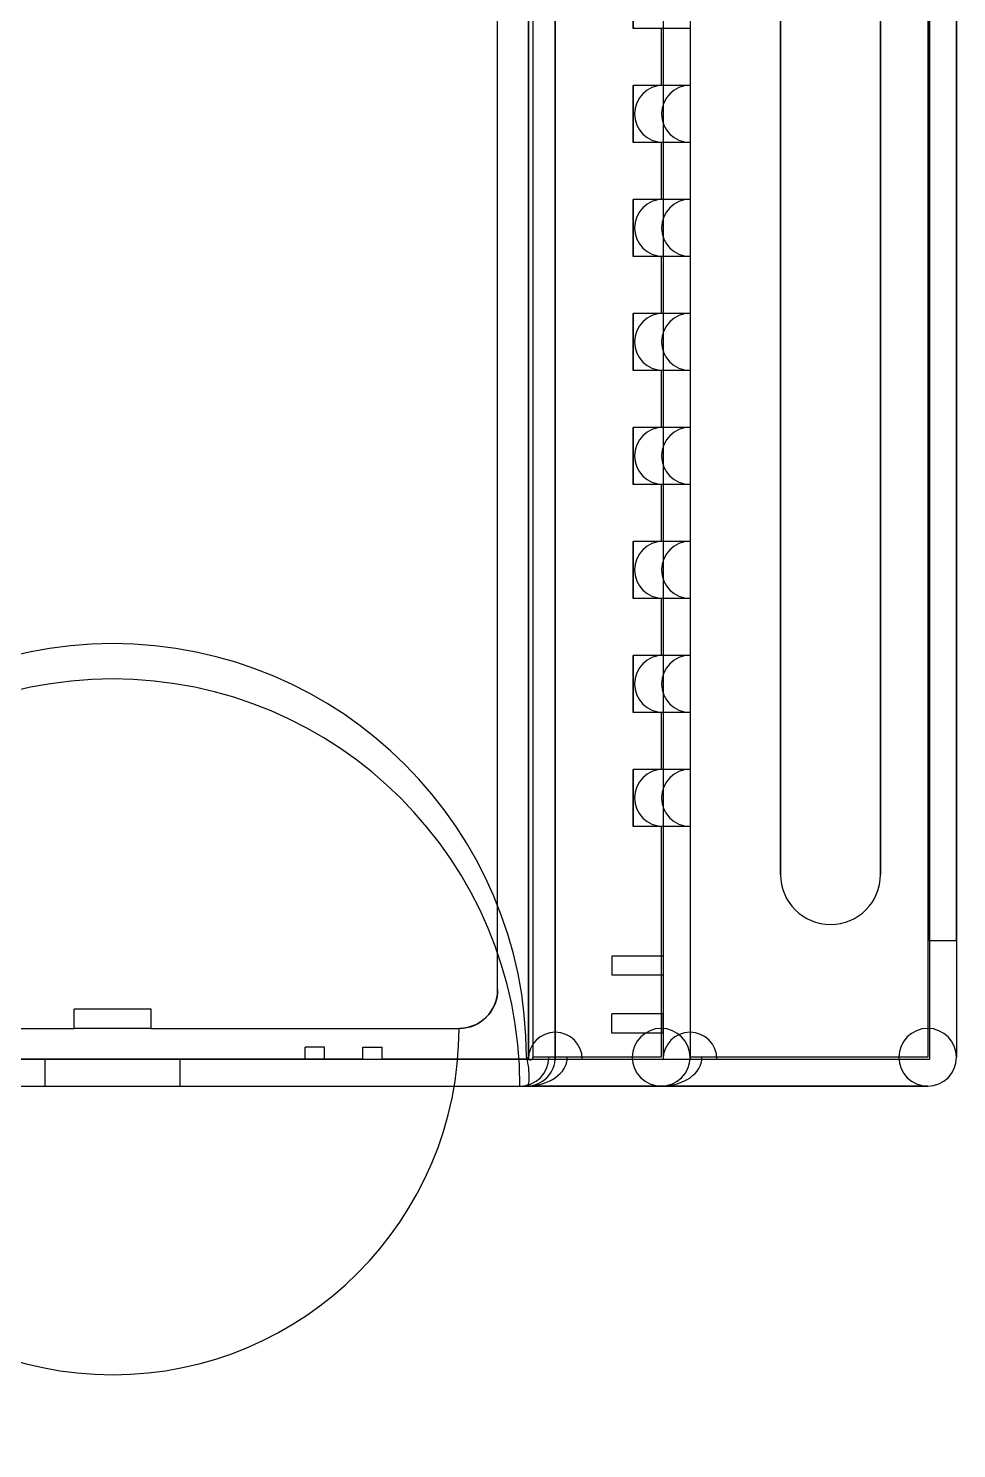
# Model space of a CAD drawing. Header units: millimetres. Extents: x -44 to 44, y -126 to 21.
# Drawn here: x -4.4 to 43.9, y -125.8 to -52 of the extents above; entities that cross this region are included whole.
import ezdxf

# ---------------------------------------------------------------- set-up
doc = ezdxf.new("R2010")
doc.units = ezdxf.units.MM
doc.layers.add('Fillet003', color=7, linetype='CONTINUOUS')

msp = doc.modelspace()

# ---------------------------------------------------------------- linework, layer by layer
at = {"layer": 'Fillet003'}
for p, q in [((21.6, -105.6, 43.14), (21.6, -1.4, 43.14)), ((21.6, -1.4, 35.54), (21.6, -105.6, 35.54)), ((21.6, -105.6, 43.14), (21.6, -1.4, 43.14)), ((21.6, -1.4, 35.54), (21.6, -105.6, 35.54)), ((23, -1.4, 34.14), (23, -105.6, 34.14)), ((23, -1.4, 34.14), (23, -105.6, 34.14)), ((28.6, -1.4, 16.54), (28.6, -105.6, 16.54)), ((28.6, -1.4, 16.54), (28.6, -105.6, 16.54)), ((30, -1.4, 15.14), (30, -105.6, 15.14)), ((30, -1.4, 15.14), (30, -105.6, 15.14)), ((42.45, -1.4, 15.14), (42.45, -105.6, 15.14)), ((42.45, -1.4, 15.14), (42.45, -105.6, 15.14)), ((23, -105.5, 45.858), (23, -1.5, 45.858)), ((23, -105.5, 45.858), (23, -1.5, 45.858)), ((23, -1.5, 35.54), (23, -105.5, 35.54)), ((23, -1.5, 35.54), (23, -105.5, 35.54)), ((30, -1.5, 16.54), (30, -105.5, 16.54)), ((30, -1.5, 16.54), (30, -105.5, 16.54)), ((42.35, -1.5, 16.54), (42.35, -105.5, 16.54)), ((42.35, -1.5, 16.54), (42.35, -105.5, 16.54)), ((43.85, -1.5, 15.04), (43.85, -105.5, 15.04)), ((43.85, -1.5, 15.04), (43.85, -105.5, 15.04)), ((21.842, -104, 47.319), (21.842, -3, 47.319)), ((21.842, -104, 47.319), (21.842, -3, 47.319)), ((20, -102, 47.731), (20, -5, 47.731)), ((20, -102, 47.731), (20, -5, 47.731)), ((20, -102, 44.54), (20, -5, 44.54)), ((20, -102, 44.54), (20, -5, 44.54)), ((42.45, -99.425, 11.6), (42.45, -7.575, 11.6)), ((42.45, -99.425, 11.6), (42.45, -7.575, 11.6)), ((43.85, -99.425, 11.6), (43.85, -7.575, 11.6)), ((43.85, -99.425, 11.6), (43.85, -7.575, 11.6)), ((34.7, -96, 15.14), (34.7, -11, 15.14)), ((34.7, -11, 16.54), (34.7, -96, 16.54)), ((34.7, -11, 16.54), (34.7, -96, 16.54)), ((34.7, -96, 15.14), (34.7, -11, 15.14)), ((39.9, -96, 15.14), (39.9, -11, 15.14)), ((39.9, -11, 16.54), (39.9, -96, 16.54)), ((39.9, -11, 16.54), (39.9, -96, 16.54)), ((39.9, -96, 15.14), (39.9, -11, 15.14)), ((27.037, -52.019, 35.54), (27.037, -49.056, 35.54)), ((27.037, -52.019, 35.54), (27.037, -49.056, 35.54)), ((27.037, -49.056, 34.14), (27.037, -52.019, 34.14)), ((27.037, -49.056, 34.14), (27.037, -52.019, 34.14)), ((28.5, -52.019, 35.54), (27.037, -52.019, 35.54)), ((27.037, -52.019, 35.54), (27.037, -52.019, 34.14)), ((28.5, -52.019, 35.54), (27.037, -52.019, 35.54)), ((27.037, -52.019, 35.54), (27.037, -52.019, 34.14)), ((28.6, -52.019, 34.14), (27.037, -52.019, 34.14)), ((28.6, -52.019, 34.14), (27.037, -52.019, 34.14)), ((28.5, -52.019, 35.54), (28.5, -54.981, 35.54)), ((28.5, -52.019, 35.54), (28.5, -54.981, 35.54)), ((30, -52.019, 21.04), (28.6, -52.019, 21.04)), ((28.6, -52.019, 21.04), (28.6, -52.019, 34.14)), ((28.6, -52.019, 21.04), (28.6, -52.019, 34.14)), ((28.6, -52.019, 34.14), (28.6, -54.981, 34.14)), ((28.6, -52.019, 34.14), (28.6, -54.981, 34.14)), ((30, -52.019, 21.04), (28.6, -52.019, 21.04)), ((30, -52.019, 34.04), (30, -52.019, 21.04)), ((30, -52.019, 34.04), (30, -54.981, 34.04)), ((30, -52.019, 34.04), (30, -52.019, 21.04)), ((30, -52.019, 34.04), (30, -54.981, 34.04)), ((28.5, -54.981, 35.54), (27.037, -54.981, 35.54)), ((27.037, -57.944, 35.54), (27.037, -54.981, 35.54)), ((28.5, -54.981, 35.54), (27.037, -54.981, 35.54)), ((27.037, -54.981, 35.54), (27.037, -54.981, 34.14)), ((28.6, -54.981, 34.14), (27.037, -54.981, 34.14)), ((27.037, -57.944, 35.54), (27.037, -54.981, 35.54)), ((27.037, -54.981, 35.54), (27.037, -54.981, 34.14)), ((27.037, -54.981, 34.14), (27.037, -57.944, 34.14)), ((27.037, -54.981, 34.14), (27.037, -57.944, 34.14)), ((28.6, -54.981, 34.14), (27.037, -54.981, 34.14)), ((30, -54.981, 21.04), (28.6, -54.981, 21.04)), ((28.6, -54.981, 21.04), (28.6, -54.981, 34.14)), ((28.6, -54.981, 21.04), (28.6, -54.981, 34.14)), ((30, -54.981, 21.04), (28.6, -54.981, 21.04)), ((30, -54.981, 34.04), (30, -54.981, 21.04)), ((30, -54.981, 34.04), (30, -54.981, 21.04)), ((28.5, -57.944, 35.54), (27.037, -57.944, 35.54)), ((28.5, -57.944, 35.54), (27.037, -57.944, 35.54)), ((27.037, -57.944, 35.54), (27.037, -57.944, 34.14)), ((28.6, -57.944, 34.14), (27.037, -57.944, 34.14)), ((27.037, -57.944, 35.54), (27.037, -57.944, 34.14)), ((28.6, -57.944, 34.14), (27.037, -57.944, 34.14)), ((28.5, -57.944, 35.54), (28.5, -60.907, 35.54)), ((28.5, -57.944, 35.54), (28.5, -60.907, 35.54)), ((30, -57.944, 21.04), (28.6, -57.944, 21.04)), ((28.6, -57.944, 21.04), (28.6, -57.944, 34.14)), ((28.6, -57.944, 21.04), (28.6, -57.944, 34.14)), ((28.6, -57.944, 34.14), (28.6, -60.907, 34.14)), ((28.6, -57.944, 34.14), (28.6, -60.907, 34.14)), ((30, -57.944, 21.04), (28.6, -57.944, 21.04)), ((30, -57.944, 34.04), (30, -60.907, 34.04)), ((30, -57.944, 34.04), (30, -57.944, 21.04)), ((30, -57.944, 34.04), (30, -60.907, 34.04)), ((30, -57.944, 34.04), (30, -57.944, 21.04)), ((27.037, -63.87, 35.54), (27.037, -60.907, 35.54)), ((28.5, -60.907, 35.54), (27.037, -60.907, 35.54)), ((27.037, -63.87, 35.54), (27.037, -60.907, 35.54)), ((27.037, -60.907, 35.54), (27.037, -60.907, 34.14)), ((27.037, -60.907, 34.14), (27.037, -63.87, 34.14)), ((28.5, -60.907, 35.54), (27.037, -60.907, 35.54)), ((27.037, -60.907, 35.54), (27.037, -60.907, 34.14)), ((28.6, -60.907, 34.14), (27.037, -60.907, 34.14)), ((27.037, -60.907, 34.14), (27.037, -63.87, 34.14)), ((28.6, -60.907, 34.14), (27.037, -60.907, 34.14)), ((30, -60.907, 21.04), (28.6, -60.907, 21.04)), ((28.6, -60.907, 21.04), (28.6, -60.907, 34.14)), ((28.6, -60.907, 21.04), (28.6, -60.907, 34.14)), ((30, -60.907, 21.04), (28.6, -60.907, 21.04)), ((30, -60.907, 34.04), (30, -60.907, 21.04)), ((30, -60.907, 34.04), (30, -60.907, 21.04)), ((28.5, -63.87, 35.54), (27.037, -63.87, 35.54)), ((28.5, -63.87, 35.54), (27.037, -63.87, 35.54)), ((27.037, -63.87, 35.54), (27.037, -63.87, 34.14)), ((28.6, -63.87, 34.14), (27.037, -63.87, 34.14)), ((27.037, -63.87, 35.54), (27.037, -63.87, 34.14)), ((28.6, -63.87, 34.14), (27.037, -63.87, 34.14)), ((28.5, -63.87, 35.54), (28.5, -66.834, 35.54)), ((28.5, -63.87, 35.54), (28.5, -66.834, 35.54)), ((30, -63.87, 21.04), (28.6, -63.87, 21.04)), ((28.6, -63.87, 21.04), (28.6, -63.87, 34.14)), ((28.6, -63.87, 21.04), (28.6, -63.87, 34.14)), ((28.6, -63.87, 34.14), (28.6, -66.834, 34.14)), ((28.6, -63.87, 34.14), (28.6, -66.834, 34.14)), ((30, -63.87, 21.04), (28.6, -63.87, 21.04)), ((30, -63.87, 34.04), (30, -66.834, 34.04)), ((30, -63.87, 34.04), (30, -63.87, 21.04)), ((30, -63.87, 34.04), (30, -66.834, 34.04)), ((30, -63.87, 34.04), (30, -63.87, 21.04)), ((27.037, -69.796, 35.54), (27.037, -66.834, 35.54)), ((28.5, -66.834, 35.54), (27.037, -66.834, 35.54)), ((27.037, -69.796, 35.54), (27.037, -66.834, 35.54)), ((27.037, -66.834, 35.54), (27.037, -66.834, 34.14)), ((27.037, -66.834, 34.14), (27.037, -69.796, 34.14)), ((28.5, -66.834, 35.54), (27.037, -66.834, 35.54)), ((27.037, -66.834, 35.54), (27.037, -66.834, 34.14)), ((28.6, -66.834, 34.14), (27.037, -66.834, 34.14)), ((27.037, -66.834, 34.14), (27.037, -69.796, 34.14)), ((28.6, -66.834, 34.14), (27.037, -66.834, 34.14)), ((30, -66.834, 21.04), (28.6, -66.834, 21.04)), ((28.6, -66.834, 21.04), (28.6, -66.834, 34.14)), ((28.6, -66.834, 21.04), (28.6, -66.834, 34.14)), ((30, -66.834, 21.04), (28.6, -66.834, 21.04)), ((30, -66.834, 34.04), (30, -66.834, 21.04)), ((30, -66.834, 34.04), (30, -66.834, 21.04)), ((28.5, -69.796, 35.54), (27.037, -69.796, 35.54)), ((28.5, -69.796, 35.54), (27.037, -69.796, 35.54)), ((27.037, -69.796, 35.54), (27.037, -69.796, 34.14)), ((28.6, -69.796, 34.14), (27.037, -69.796, 34.14)), ((27.037, -69.796, 35.54), (27.037, -69.796, 34.14)), ((28.6, -69.796, 34.14), (27.037, -69.796, 34.14)), ((28.5, -69.796, 35.54), (28.5, -72.76, 35.54)), ((28.5, -69.796, 35.54), (28.5, -72.76, 35.54)), ((30, -69.796, 21.04), (28.6, -69.796, 21.04)), ((28.6, -69.796, 21.04), (28.6, -69.796, 34.14)), ((28.6, -69.796, 21.04), (28.6, -69.796, 34.14)), ((28.6, -69.796, 34.14), (28.6, -72.76, 34.14)), ((28.6, -69.796, 34.14), (28.6, -72.76, 34.14)), ((30, -69.796, 21.04), (28.6, -69.796, 21.04)), ((30, -69.796, 34.04), (30, -72.76, 34.04)), ((30, -69.796, 34.04), (30, -69.796, 21.04)), ((30, -69.796, 34.04), (30, -72.76, 34.04)), ((30, -69.796, 34.04), (30, -69.796, 21.04)), ((27.037, -75.722, 35.54), (27.037, -72.76, 35.54)), ((28.5, -72.76, 35.54), (27.037, -72.76, 35.54)), ((27.037, -75.722, 35.54), (27.037, -72.76, 35.54)), ((27.037, -72.76, 35.54), (27.037, -72.76, 34.14)), ((27.037, -72.76, 34.14), (27.037, -75.722, 34.14)), ((28.5, -72.76, 35.54), (27.037, -72.76, 35.54)), ((27.037, -72.76, 35.54), (27.037, -72.76, 34.14)), ((28.6, -72.76, 34.14), (27.037, -72.76, 34.14)), ((27.037, -72.76, 34.14), (27.037, -75.722, 34.14)), ((28.6, -72.76, 34.14), (27.037, -72.76, 34.14)), ((30, -72.76, 21.04), (28.6, -72.76, 21.04)), ((28.6, -72.76, 21.04), (28.6, -72.76, 34.14)), ((28.6, -72.76, 21.04), (28.6, -72.76, 34.14)), ((30, -72.76, 21.04), (28.6, -72.76, 21.04)), ((30, -72.76, 34.04), (30, -72.76, 21.04)), ((30, -72.76, 34.04), (30, -72.76, 21.04)), ((28.5, -75.722, 35.54), (27.037, -75.722, 35.54)), ((28.5, -75.722, 35.54), (27.037, -75.722, 35.54)), ((27.037, -75.722, 35.54), (27.037, -75.722, 34.14)), ((28.6, -75.722, 34.14), (27.037, -75.722, 34.14)), ((27.037, -75.722, 35.54), (27.037, -75.722, 34.14)), ((28.6, -75.722, 34.14), (27.037, -75.722, 34.14)), ((28.5, -75.722, 35.54), (28.5, -78.686, 35.54)), ((28.5, -75.722, 35.54), (28.5, -78.686, 35.54)), ((30, -75.722, 21.04), (28.6, -75.722, 21.04)), ((28.6, -75.722, 21.04), (28.6, -75.722, 34.14)), ((28.6, -75.722, 21.04), (28.6, -75.722, 34.14)), ((28.6, -75.722, 34.14), (28.6, -78.686, 34.14)), ((28.6, -75.722, 34.14), (28.6, -78.686, 34.14)), ((30, -75.722, 21.04), (28.6, -75.722, 21.04)), ((30, -75.722, 34.04), (30, -78.686, 34.04)), ((30, -75.722, 34.04), (30, -75.722, 21.04)), ((30, -75.722, 34.04), (30, -78.686, 34.04)), ((30, -75.722, 34.04), (30, -75.722, 21.04)), ((27.037, -81.648, 35.54), (27.037, -78.686, 35.54)), ((28.5, -78.686, 35.54), (27.037, -78.686, 35.54)), ((27.037, -81.648, 35.54), (27.037, -78.686, 35.54)), ((27.037, -78.686, 35.54), (27.037, -78.686, 34.14)), ((27.037, -78.686, 34.14), (27.037, -81.648, 34.14)), ((28.5, -78.686, 35.54), (27.037, -78.686, 35.54)), ((27.037, -78.686, 35.54), (27.037, -78.686, 34.14)), ((28.6, -78.686, 34.14), (27.037, -78.686, 34.14)), ((27.037, -78.686, 34.14), (27.037, -81.648, 34.14)), ((28.6, -78.686, 34.14), (27.037, -78.686, 34.14)), ((30, -78.686, 21.04), (28.6, -78.686, 21.04)), ((28.6, -78.686, 21.04), (28.6, -78.686, 34.14)), ((28.6, -78.686, 21.04), (28.6, -78.686, 34.14)), ((30, -78.686, 21.04), (28.6, -78.686, 21.04)), ((30, -78.686, 34.04), (30, -78.686, 21.04)), ((30, -78.686, 34.04), (30, -78.686, 21.04)), ((28.5, -81.648, 35.54), (27.037, -81.648, 35.54)), ((28.5, -81.648, 35.54), (27.037, -81.648, 35.54)), ((27.037, -81.648, 35.54), (27.037, -81.648, 34.14)), ((28.6, -81.648, 34.14), (27.037, -81.648, 34.14)), ((27.037, -81.648, 35.54), (27.037, -81.648, 34.14)), ((28.6, -81.648, 34.14), (27.037, -81.648, 34.14)), ((28.5, -81.648, 35.54), (28.5, -84.612, 35.54)), ((28.5, -81.648, 35.54), (28.5, -84.612, 35.54)), ((30, -81.648, 21.04), (28.6, -81.648, 21.04)), ((28.6, -81.648, 21.04), (28.6, -81.648, 34.14)), ((28.6, -81.648, 21.04), (28.6, -81.648, 34.14)), ((28.6, -81.648, 34.14), (28.6, -84.612, 34.14)), ((28.6, -81.648, 34.14), (28.6, -84.612, 34.14)), ((30, -81.648, 21.04), (28.6, -81.648, 21.04)), ((30, -81.648, 34.04), (30, -84.612, 34.04)), ((30, -81.648, 34.04), (30, -81.648, 21.04)), ((30, -81.648, 34.04), (30, -84.612, 34.04)), ((30, -81.648, 34.04), (30, -81.648, 21.04)), ((27.037, -87.575, 35.54), (27.037, -84.612, 35.54)), ((28.5, -84.612, 35.54), (27.037, -84.612, 35.54)), ((27.037, -87.575, 35.54), (27.037, -84.612, 35.54)), ((27.037, -84.612, 35.54), (27.037, -84.612, 34.14)), ((27.037, -84.612, 34.14), (27.037, -87.575, 34.14)), ((28.5, -84.612, 35.54), (27.037, -84.612, 35.54)), ((27.037, -84.612, 35.54), (27.037, -84.612, 34.14)), ((28.6, -84.612, 34.14), (27.037, -84.612, 34.14)), ((27.037, -84.612, 34.14), (27.037, -87.575, 34.14)), ((28.6, -84.612, 34.14), (27.037, -84.612, 34.14)), ((30, -84.612, 21.04), (28.6, -84.612, 21.04)), ((28.6, -84.612, 21.04), (28.6, -84.612, 34.14)), ((28.6, -84.612, 21.04), (28.6, -84.612, 34.14)), ((30, -84.612, 21.04), (28.6, -84.612, 21.04)), ((30, -84.612, 34.04), (30, -84.612, 21.04)), ((30, -84.612, 34.04), (30, -84.612, 21.04)), ((28.5, -87.575, 35.54), (27.037, -87.575, 35.54)), ((28.5, -87.575, 35.54), (27.037, -87.575, 35.54)), ((27.037, -87.575, 35.54), (27.037, -87.575, 34.14)), ((28.6, -87.575, 34.14), (27.037, -87.575, 34.14)), ((27.037, -87.575, 35.54), (27.037, -87.575, 34.14)), ((28.6, -87.575, 34.14), (27.037, -87.575, 34.14)), ((28.5, -87.575, 35.54), (28.5, -90.537, 35.54)), ((28.5, -87.575, 35.54), (28.5, -90.537, 35.54)), ((30, -87.575, 21.04), (28.6, -87.575, 21.04)), ((28.6, -87.575, 21.04), (28.6, -87.575, 34.14)), ((28.6, -87.575, 21.04), (28.6, -87.575, 34.14)), ((28.6, -87.575, 34.14), (28.6, -90.537, 34.14)), ((28.6, -87.575, 34.14), (28.6, -90.537, 34.14)), ((30, -87.575, 21.04), (28.6, -87.575, 21.04)), ((30, -87.575, 34.04), (30, -90.537, 34.04)), ((30, -87.575, 34.04), (30, -87.575, 21.04)), ((30, -87.575, 34.04), (30, -90.537, 34.04)), ((30, -87.575, 34.04), (30, -87.575, 21.04)), ((27.037, -93.501, 35.54), (27.037, -90.537, 35.54)), ((28.5, -90.537, 35.54), (27.037, -90.537, 35.54)), ((27.037, -93.501, 35.54), (27.037, -90.537, 35.54)), ((27.037, -90.537, 35.54), (27.037, -90.537, 34.14)), ((27.037, -90.537, 34.14), (27.037, -93.501, 34.14)), ((28.5, -90.537, 35.54), (27.037, -90.537, 35.54)), ((27.037, -90.537, 35.54), (27.037, -90.537, 34.14)), ((28.6, -90.537, 34.14), (27.037, -90.537, 34.14)), ((27.037, -90.537, 34.14), (27.037, -93.501, 34.14)), ((28.6, -90.537, 34.14), (27.037, -90.537, 34.14)), ((30, -90.537, 21.04), (28.6, -90.537, 21.04)), ((28.6, -90.537, 21.04), (28.6, -90.537, 34.14)), ((28.6, -90.537, 21.04), (28.6, -90.537, 34.14)), ((30, -90.537, 21.04), (28.6, -90.537, 21.04)), ((30, -90.537, 34.04), (30, -90.537, 21.04)), ((30, -90.537, 34.04), (30, -90.537, 21.04)), ((28.5, -93.501, 35.54), (27.037, -93.501, 35.54)), ((28.5, -93.501, 35.54), (27.037, -93.501, 35.54)), ((27.037, -93.501, 35.54), (27.037, -93.501, 34.14)), ((28.6, -93.501, 34.14), (27.037, -93.501, 34.14)), ((27.037, -93.501, 35.54), (27.037, -93.501, 34.14)), ((28.6, -93.501, 34.14), (27.037, -93.501, 34.14)), ((28.5, -93.501, 35.54), (28.5, -105.5, 35.54)), ((28.5, -93.501, 35.54), (28.5, -105.5, 35.54)), ((30, -93.501, 21.04), (28.6, -93.501, 21.04)), ((28.6, -93.501, 21.04), (28.6, -93.501, 34.14)), ((28.6, -93.501, 21.04), (28.6, -93.501, 34.14)), ((28.6, -93.501, 34.14), (28.6, -100.24, 34.14)), ((28.6, -93.501, 34.14), (28.6, -100.24, 34.14)), ((30, -93.501, 21.04), (28.6, -93.501, 21.04)), ((30, -93.501, 34.04), (30, -105.5, 34.04)), ((30, -93.501, 34.04), (30, -93.501, 21.04)), ((30, -93.501, 34.04), (30, -105.5, 34.04)), ((30, -93.501, 34.04), (30, -93.501, 21.04)), ((34.7, -96, 16.54), (34.7, -96, 15.14)), ((34.7, -96, 16.54), (34.7, -96, 15.14)), ((39.9, -96, 16.54), (39.9, -96, 15.14)), ((39.9, -96, 16.54), (39.9, -96, 15.14)), ((42.45, -99.425), (42.45, -105.6)), ((42.45, -99.425), (43.85, -99.425)), ((42.45, -99.425), (42.45, -105.6)), ((42.45, -99.425), (42.45, -99.425, 11.6)), ((42.45, -99.425), (42.45, -99.425, 11.6)), ((42.45, -99.425, 11.6), (43.85, -99.425, 11.6)), ((42.45, -99.425), (43.85, -99.425)), ((42.45, -99.425, 11.6), (43.85, -99.425, 11.6)), ((43.85, -99.425), (43.85, -105.5)), ((43.85, -99.425), (43.85, -99.425, 11.6)), ((43.85, -99.425), (43.85, -105.5)), ((43.85, -99.425), (43.85, -99.425, 11.6)), ((25.94, -100.24, 34.14), (25.94, -101.24, 34.14)), ((28.6, -100.24, 34.14), (25.94, -100.24, 34.14)), ((28.6, -100.24, 34.14), (25.94, -100.24, 34.14)), ((28.6, -100.24, 19.14), (25.94, -100.24, 19.14)), ((25.94, -100.24, 34.14), (25.94, -100.24, 19.14)), ((28.6, -100.24, 19.14), (25.94, -100.24, 19.14)), ((25.94, -100.24, 19.14), (25.94, -101.24, 19.14)), ((25.94, -100.24, 34.14), (25.94, -100.24, 19.14)), ((25.94, -100.24, 19.14), (25.94, -101.24, 19.14)), ((25.94, -100.24, 34.14), (25.94, -101.24, 34.14)), ((28.6, -100.24, 34.14), (28.6, -100.24, 19.14)), ((28.6, -100.24, 19.14), (28.6, -101.24, 19.14)), ((28.6, -100.24, 34.14), (28.6, -100.24, 19.14)), ((28.6, -100.24, 19.14), (28.6, -101.24, 19.14)), ((28.6, -101.24, 34.14), (25.94, -101.24, 34.14)), ((28.6, -101.24, 19.14), (25.94, -101.24, 19.14)), ((28.6, -101.24, 34.14), (25.94, -101.24, 34.14)), ((28.6, -101.24, 19.14), (25.94, -101.24, 19.14)), ((25.94, -101.24, 34.14), (25.94, -101.24, 19.14)), ((25.94, -101.24, 34.14), (25.94, -101.24, 19.14)), ((28.6, -101.24, 34.14), (28.6, -101.24, 19.14)), ((28.6, -101.24, 34.14), (28.6, -103.24, 34.14)), ((28.6, -101.24, 34.14), (28.6, -103.24, 34.14)), ((28.6, -101.24, 34.14), (28.6, -101.24, 19.14)), ((20, -102, 47.731), (20, -102, 44.54)), ((20, -102, 47.731), (20, -102, 44.54)), ((-2, -104, 44.54), (-2, -103, 44.54)), ((2, -103, 44.54), (-2, -103, 44.54)), ((-2, -104, 44.54), (-2, -103, 44.54)), ((-2, -103, 44.54), (-2, -103, 43.14)), ((-2, -104, 43.14), (-2, -103, 43.14)), ((2, -103, 44.54), (-2, -103, 44.54)), ((-2, -103, 44.54), (-2, -103, 43.14)), ((2, -103, 43.14), (-2, -103, 43.14)), ((2, -103, 43.14), (-2, -103, 43.14)), ((-2, -104, 43.14), (-2, -103, 43.14)), ((2, -104, 44.54), (2, -103, 44.54)), ((2, -103, 44.54), (2, -103, 43.14)), ((2, -104, 44.54), (2, -103, 44.54)), ((2, -103, 44.54), (2, -103, 43.14)), ((2, -104, 43.14), (2, -103, 43.14)), ((2, -104, 43.14), (2, -103, 43.14)), ((25.94, -104.24, 34.14), (25.94, -103.24, 34.14)), ((28.6, -103.24, 34.14), (25.94, -103.24, 34.14)), ((28.6, -103.24, 34.14), (25.94, -103.24, 34.14)), ((28.6, -103.24, 19.14), (25.94, -103.24, 19.14)), ((25.94, -103.24, 34.14), (25.94, -103.24, 19.14)), ((28.6, -103.24, 19.14), (25.94, -103.24, 19.14)), ((25.94, -104.24, 19.14), (25.94, -103.24, 19.14)), ((25.94, -104.24, 34.14), (25.94, -103.24, 34.14)), ((25.94, -103.24, 34.14), (25.94, -103.24, 19.14)), ((25.94, -104.24, 19.14), (25.94, -103.24, 19.14)), ((28.6, -103.24, 34.14), (28.6, -103.24, 19.14)), ((28.6, -104.24, 19.14), (28.6, -103.24, 19.14)), ((28.6, -103.24, 34.14), (28.6, -103.24, 19.14)), ((28.6, -104.24, 19.14), (28.6, -103.24, 19.14)), ((-20, -104, 44.54), (-2, -104, 44.54)), ((-20, -104, 44.54), (-2, -104, 44.54)), ((-2, -104, 44.54), (-2, -104, 43.14)), ((2, -104, 43.14), (-2, -104, 43.14)), ((-2, -104, 44.54), (-2, -104, 43.14)), ((2, -104, 43.14), (-2, -104, 43.14)), ((2, -104, 44.54), (18, -104, 44.54)), ((2, -104, 44.54), (18, -104, 44.54)), ((2, -104, 44.54), (2, -104, 43.14)), ((2, -104, 44.54), (2, -104, 43.14)), ((18, -104, 48.135), (18, -104, 44.54)), ((18, -104, 48.135), (18, -104, 44.54)), ((21.842, -105.5, 47.319), (21.842, -104, 47.319)), ((21.842, -105.5, 47.319), (21.842, -104, 47.319)), ((28.6, -104.24, 34.14), (25.94, -104.24, 34.14)), ((28.6, -104.24, 19.14), (25.94, -104.24, 19.14)), ((28.6, -104.24, 34.14), (25.94, -104.24, 34.14)), ((28.6, -104.24, 19.14), (25.94, -104.24, 19.14)), ((25.94, -104.24, 34.14), (25.94, -104.24, 19.14)), ((25.94, -104.24, 34.14), (25.94, -104.24, 19.14)), ((28.6, -104.24, 34.14), (28.6, -104.24, 19.14)), ((28.6, -104.24, 34.14), (28.6, -105.6, 34.14)), ((28.6, -104.24, 34.14), (28.6, -105.6, 34.14)), ((28.6, -104.24, 34.14), (28.6, -104.24, 19.14)), ((11, -104.97, 43.14), (10, -104.97, 43.14)), ((10, -105.6, 43.14), (10, -104.97, 43.14)), ((11, -104.97, 10.2), (10, -104.97, 10.2)), ((10, -104.97, 43.14), (10, -104.97, 10.2)), ((11, -104.97, 43.14), (10, -104.97, 43.14)), ((10, -105.6, 43.14), (10, -104.97, 43.14)), ((10, -105.6, 10.2), (10, -104.97, 10.2)), ((10, -104.97, 43.14), (10, -104.97, 10.2)), ((10, -105.6, 10.2), (10, -104.97, 10.2)), ((11, -104.97, 10.2), (10, -104.97, 10.2)), ((11, -105.6, 43.14), (11, -104.97, 43.14)), ((11, -105.6, 43.14), (11, -104.97, 43.14)), ((11, -105.6, 10.2), (11, -104.97, 10.2)), ((11, -104.97, 43.14), (11, -104.97, 10.2)), ((11, -104.97, 43.14), (11, -104.97, 10.2)), ((11, -105.6, 10.2), (11, -104.97, 10.2)), ((13, -104.97, 43.14), (14, -104.97, 43.14)), ((13, -105.6, 43.14), (13, -104.97, 43.14)), ((13, -104.97, 43.14), (13, -104.97, 10.2)), ((13, -104.97, 10.2), (14, -104.97, 10.2)), ((13, -104.97, 43.14), (14, -104.97, 43.14)), ((13, -105.6, 43.14), (13, -104.97, 43.14)), ((13, -105.6, 10.2), (13, -104.97, 10.2)), ((13, -104.97, 43.14), (13, -104.97, 10.2)), ((13, -105.6, 10.2), (13, -104.97, 10.2)), ((13, -104.97, 10.2), (14, -104.97, 10.2)), ((14, -105.6, 43.14), (14, -104.97, 43.14)), ((14, -105.6, 43.14), (14, -104.97, 43.14)), ((14, -105.6, 10.2), (14, -104.97, 10.2)), ((14, -104.97, 43.14), (14, -104.97, 10.2)), ((14, -104.97, 43.14), (14, -104.97, 10.2)), ((14, -105.6, 10.2), (14, -104.97, 10.2)), ((23, -105.5, 35.54), (23, -105.5, 45.858)), ((23, -105.5, 35.54), (23, -105.5, 45.858)), ((28.5, -105.5, 35.54), (23, -105.5, 35.54)), ((28.5, -105.5, 35.54), (23, -105.5, 35.54)), ((30, -105.5, 16.54), (30, -105.5, 34.04)), ((42.35, -105.5, 16.54), (30, -105.5, 16.54)), ((30, -105.5, 16.54), (30, -105.5, 34.04)), ((42.35, -105.5, 16.54), (30, -105.5, 16.54)), ((43.85, -105.5), (43.85, -105.5, 15.04)), ((43.85, -105.5), (43.85, -105.5, 15.04)), ((-42.45, -105.6), (42.45, -105.6)), ((-42.45, -105.6), (42.45, -105.6)), ((10, -105.6, 43.14), (-10, -105.6, 43.14)), ((10, -105.6, 43.14), (-10, -105.6, 43.14)), ((3.5, -105.6, 5), (-3.5, -105.6, 5)), ((3.5, -105.6, 9), (-3.5, -105.6, 9)), ((-3.5, -105.6, 5), (-3.5, -105.6, 9)), ((-3.5, -107, 5), (-3.5, -105.6, 5)), ((-3.5, -105.6, 5), (-3.5, -105.6, 9)), ((-3.5, -107, 9), (-3.5, -105.6, 9)), ((3.5, -105.6, 5), (-3.5, -105.6, 5)), ((-3.5, -107, 5), (-3.5, -105.6, 5)), ((3.5, -105.6, 9), (-3.5, -105.6, 9)), ((-3.5, -107, 9), (-3.5, -105.6, 9)), ((3.5, -105.6, 5), (3.5, -105.6, 9)), ((3.5, -107, 5), (3.5, -105.6, 5)), ((3.5, -107, 5), (3.5, -105.6, 5)), ((3.5, -105.6, 5), (3.5, -105.6, 9)), ((3.5, -107, 9), (3.5, -105.6, 9)), ((3.5, -107, 9), (3.5, -105.6, 9)), ((11, -105.6, 10.2), (10, -105.6, 10.2)), ((10, -105.6, 43.14), (10, -105.6, 10.2)), ((10, -105.6, 43.14), (10, -105.6, 10.2)), ((11, -105.6, 10.2), (10, -105.6, 10.2)), ((13, -105.6, 43.14), (11, -105.6, 43.14)), ((13, -105.6, 43.14), (11, -105.6, 43.14)), ((11, -105.6, 43.14), (11, -105.6, 10.2)), ((11, -105.6, 43.14), (11, -105.6, 10.2)), ((13, -105.6, 10.2), (14, -105.6, 10.2)), ((13, -105.6, 43.14), (13, -105.6, 10.2)), ((13, -105.6, 43.14), (13, -105.6, 10.2)), ((13, -105.6, 10.2), (14, -105.6, 10.2)), ((21.6, -105.6, 43.14), (14, -105.6, 43.14)), ((21.6, -105.6, 43.14), (14, -105.6, 43.14)), ((14, -105.6, 43.14), (14, -105.6, 10.2)), ((14, -105.6, 43.14), (14, -105.6, 10.2)), ((21.6, -105.6, 43.14), (21.6, -105.6, 35.54)), ((21.6, -105.6, 43.14), (21.6, -105.6, 35.54)), ((23, -105.6, 34.14), (28.6, -105.6, 34.14)), ((23, -105.6, 34.14), (28.6, -105.6, 34.14)), ((28.6, -105.6, 34.14), (28.6, -105.6, 16.54)), ((28.6, -105.6, 34.14), (28.6, -105.6, 16.54)), ((30, -105.6, 15.14), (42.45, -105.6, 15.14)), ((30, -105.6, 15.14), (42.45, -105.6, 15.14)), ((42.45, -105.6, 15.14), (42.45, -105.6)), ((42.45, -105.6, 15.14), (42.45, -105.6)), ((-42.35, -107), (42.35, -107)), ((-42.35, -107), (42.35, -107)), ((-3.5, -107, 9), (-3.5, -107, 5)), ((-3.5, -107, 5), (3.5, -107, 5)), ((-3.5, -107, 9), (3.5, -107, 9)), ((-3.5, -107, 9), (-3.5, -107, 5)), ((-3.5, -107, 5), (3.5, -107, 5)), ((-3.5, -107, 9), (3.5, -107, 9)), ((3.5, -107, 9), (3.5, -107, 5)), ((3.5, -107, 9), (3.5, -107, 5)), ((21.5, -107, 34.04), (21.5, -107, 45.858)), ((21.5, -107, 34.04), (21.5, -107, 45.858)), ((28.5, -107, 34.04), (21.5, -107, 34.04)), ((28.5, -107, 34.04), (21.5, -107, 34.04)), ((28.5, -107, 15.04), (28.5, -107, 34.04)), ((42.35, -107, 15.04), (28.5, -107, 15.04)), ((28.5, -107, 15.04), (28.5, -107, 34.04)), ((42.35, -107, 15.04), (28.5, -107, 15.04)), ((42.35, -107), (42.35, -107, 15.04)), ((42.35, -107), (42.35, -107, 15.04))]:
    msp.add_line(p, q, dxfattribs=at)
for centre, radius, start, end in [((28.5, -52.019, 34.04), 0, 0, 0), ((28.5, -52.019, 34.04), 0, 0, 0), ((28.6, -56.463, 22.384), 1.482, 90, -90), ((28.6, -56.463, 22.384), 1.482, 90, -90), ((28.5, -54.981, 34.04), 0, 0, 0), ((28.5, -54.981, 34.04), 0, 0, 0), ((30, -56.463, 22.384), 1.482, 90, -90), ((30, -56.463, 22.384), 1.482, 90, -90), ((28.5, -57.944, 34.04), 0, 0, 0), ((28.5, -57.944, 34.04), 0, 0, 0), ((28.6, -62.389, 22.384), 1.482, 90, -90), ((28.6, -62.389, 22.384), 1.482, 90, -90), ((28.5, -60.907, 34.04), 0, 0, 0), ((28.5, -60.907, 34.04), 0, 0, 0), ((30, -62.389, 22.384), 1.482, 90, -90), ((30, -62.389, 22.384), 1.482, 90, -90), ((28.5, -63.87, 34.04), 0, 0, 0), ((28.5, -63.87, 34.04), 0, 0, 0), ((28.6, -68.315, 22.384), 1.482, 90, -90), ((28.6, -68.315, 22.384), 1.482, 90, -90), ((28.5, -66.834, 34.04), 0, 0, 0), ((28.5, -66.834, 34.04), 0, 0, 0), ((30, -68.315, 22.384), 1.482, 90, -90), ((30, -68.315, 22.384), 1.482, 90, -90), ((28.5, -69.796, 34.04), 0, 0, 0), ((28.5, -69.796, 34.04), 0, 0, 0), ((28.6, -74.241, 22.384), 1.482, 90, -90), ((28.6, -74.241, 22.384), 1.482, 90, -90), ((28.5, -72.76, 34.04), 0, 0, 0), ((28.5, -72.76, 34.04), 0, 0, 0), ((30, -74.241, 22.384), 1.482, 90, -90), ((30, -74.241, 22.384), 1.482, 90, -90), ((28.5, -75.722, 34.04), 0, 0, 0), ((28.5, -75.722, 34.04), 0, 0, 0), ((28.6, -80.167, 22.384), 1.482, 90, -90), ((28.6, -80.167, 22.384), 1.482, 90, -90), ((28.5, -78.686, 34.04), 0, 0, 0), ((28.5, -78.686, 34.04), 0, 0, 0), ((30, -80.167, 22.384), 1.482, 90, -90), ((30, -80.167, 22.384), 1.482, 90, -90), ((28.5, -81.648, 34.04), 0, 0, 0), ((28.5, -81.648, 34.04), 0, 0, 0), ((0, -104, -46.024), 21.842, 0, 0), ((0, -104, -46.024), 21.842, 0, 0), ((0, -105.5, -46.024), 21.5, 0, 180), ((0, -105.5, -46.024), 21.5, 0, 180), ((0, -104, -46.024), 20, 0, 0), ((0, -104, -46.024), 20, 0, 0), ((0, -104, -46.024), 20, 180, 180), ((0, -104, -46.024), 20, 180, 180), ((28.6, -86.093, 22.384), 1.482, 90, -90), ((28.6, -86.093, 22.384), 1.482, 90, -90), ((28.5, -84.612, 34.04), 0, 0, 0), ((28.5, -84.612, 34.04), 0, 0, 0), ((30, -86.093, 22.384), 1.482, 90, -90), ((30, -86.093, 22.384), 1.482, 90, -90), ((0, -107, -46.024), 21.164, 0, 180), ((0, -107, -46.024), 21.164, 0, 180), ((28.5, -87.575, 34.04), 0, 0, 0), ((28.5, -87.575, 34.04), 0, 0, 0), ((28.6, -92.019, 22.384), 1.482, 90, -90), ((28.6, -92.019, 22.384), 1.482, 90, -90), ((28.5, -90.537, 34.04), 0, 0, 0), ((28.5, -90.537, 34.04), 0, 0, 0), ((30, -92.019, 22.384), 1.482, 90, -90), ((30, -92.019, 22.384), 1.482, 90, -90), ((28.5, -93.501, 34.04), 0, 0, 0), ((28.5, -93.501, 34.04), 0, 0, 0), ((37.3, -96, 15.14), 2.6, -180, 0), ((37.3, -96, 16.54), 2.6, -180, 0), ((37.3, -96, 16.54), 2.6, -180, 0), ((37.3, -96, 15.14), 2.6, -180, 0), ((18, -102, 44.54), 2, -90, 0), ((18, -102, 44.54), 2, -90, 0), ((0, -104, -46.024), 18, 180, 0), ((0, -104, -46.024), 18, 180, 0), ((28.5, -105.5, 34.04), 1.5, 0, -90), ((28.5, -105.5, 34.04), 1.5, 0, -90), ((42.35, -105.5, 15.04), 1.5, 0, -90), ((42.35, -105.5, 15.04), 1.5, 0, -90), ((23, -105.6, 35.54), 1.4, 0, 180), ((23, -105.6, 35.54), 1.4, 0, 180), ((30, -105.6, 16.54), 1.4, 0, 180), ((30, -105.6, 16.54), 1.4, 0, 180), ((21.164, -105.5, 45.936), 1.5, -90, 0), ((21.164, -105.5, 45.936), 1.5, -90, 0), ((28.5, -105.5, 34.04), 1.5, -90, 0), ((28.5, -105.5, 34.04), 0, 0, 0), ((28.5, -105.5, 34.04), 1.5, -90, 0), ((28.5, -105.5, 34.04), 0, 0, 0), ((42.35, -105.5), 1.5, -90, 0), ((42.35, -105.5), 1.5, -90, 0), ((42.35, -105.5, 15.04), 1.5, -90, 0), ((42.35, -105.5, 15.04), 1.5, -90, 0), ((42.35, -105.5, 15.04), 0, 0, 0), ((42.35, -105.5, 15.04), 0, 0, 0)]:
    msp.add_arc(centre, radius, start, end, dxfattribs=at)
for centre, major_axis, start_param, end_param in [((21.5, -105.5, 34.04), (-2.121, 0), 1.570797, 3.141593), ((21.5, -105.5, 34.04), (-2.121, 0), 1.570797, 3.141593), ((28.5, -105.5, 15.04), (2.121, 0), 4.712389, 0), ((28.5, -105.5, 15.04), (2.121, 0), 4.712389, 0)]:
    msp.add_ellipse(centre, major_axis=major_axis, ratio=0.707107, start_param=start_param, end_param=end_param, dxfattribs=at)
for points, knots in [([(20, -102, 47.731), (19.999, -102.446, 47.731), (19.852, -102.897, 47.762), (19.541, -103.275, 47.827), (19.365, -103.488, 47.864), (19.133, -103.677, 47.912), (18.852, -103.81, 47.968), (18.597, -103.93, 48.019), (18.3, -104.001, 48.078), (18, -104, 48.135)], [0, 0, 0, 0, 0.480649, 0.480649, 0.480649, 0.752984, 0.752984, 0.752984, 1, 1, 1, 1]), ([(20, -102, 47.731), (19.999, -102.446, 47.731), (19.852, -102.897, 47.762), (19.541, -103.275, 47.827), (19.365, -103.488, 47.864), (19.133, -103.677, 47.912), (18.852, -103.81, 47.968), (18.597, -103.93, 48.019), (18.3, -104.001, 48.078), (18, -104, 48.135)], [0, 0, 0, 0, 0.480649, 0.480649, 0.480649, 0.752984, 0.752984, 0.752984, 1, 1, 1, 1]), ([(21.5, -107, 45.858), (21.903, -107.003, 45.859), (22.298, -106.828, 45.859), (22.561, -106.561, 45.859), (22.85, -106.271, 45.859), (23.001, -105.884, 45.858), (23, -105.5, 45.858)], [300.707092, 300.707092, 300.707092, 300.707092, 301.706403, 301.706403, 301.706403, 302.793991, 302.793991, 302.793991, 302.793991]), ([(21.5, -107, 45.858), (21.903, -107.003, 45.859), (22.298, -106.828, 45.859), (22.561, -106.561, 45.859), (22.85, -106.271, 45.859), (23.001, -105.884, 45.858), (23, -105.5, 45.858)], [300.707092, 300.707092, 300.707092, 300.707092, 301.706403, 301.706403, 301.706403, 302.793991, 302.793991, 302.793991, 302.793991]), ([(21.5, -107, 45.858), (21.581, -107.005, 46.2), (21.645, -106.862, 46.612), (21.649, -106.571, 46.912), (21.655, -106.284, 47.217), (21.6, -105.878, 47.38), (21.525, -105.535, 47.392)], [0, 0, 0, 0, 0.1510766, 0.1510766, 0.1510766, 0.3021533, 0.3021533, 0.3021533, 0.3021533]), ([(21.5, -107, 45.858), (21.581, -107.005, 46.2), (21.645, -106.862, 46.612), (21.649, -106.571, 46.912), (21.655, -106.284, 47.217), (21.6, -105.878, 47.38), (21.525, -105.535, 47.392)], [0, 0, 0, 0, 0.1510766, 0.1510766, 0.1510766, 0.3021533, 0.3021533, 0.3021533, 0.3021533]), ([(21.525, -105.535, 47.392), (21.569, -105.612, 47.382), (21.659, -105.645, 47.361), (21.724, -105.631, 47.346), (21.797, -105.617, 47.329), (21.843, -105.559, 47.318), (21.842, -105.5, 47.319)], [300.707092, 300.707092, 300.707092, 300.707092, 301.706403, 301.706403, 301.706403, 302.793991, 302.793991, 302.793991, 302.793991]), ([(21.525, -105.535, 47.392), (21.569, -105.612, 47.382), (21.659, -105.645, 47.361), (21.724, -105.631, 47.346), (21.797, -105.617, 47.329), (21.843, -105.559, 47.318), (21.842, -105.5, 47.319)], [300.707092, 300.707092, 300.707092, 300.707092, 301.706403, 301.706403, 301.706403, 302.793991, 302.793991, 302.793991, 302.793991]), ([(23, -105.5, 45.858), (23.003, -105.5, 46.168), (22.895, -105.5, 46.517), (22.675, -105.5, 46.79), (22.459, -105.5, 47.066), (22.144, -105.5, 47.251), (21.842, -105.5, 47.319)], [0, 0, 0, 0, 1.043449, 1.043449, 1.043449, 2.086899, 2.086899, 2.086899, 2.086899]), ([(23, -105.5, 45.858), (23.003, -105.5, 46.168), (22.895, -105.5, 46.517), (22.675, -105.5, 46.79), (22.459, -105.5, 47.066), (22.144, -105.5, 47.251), (21.842, -105.5, 47.319)], [0, 0, 0, 0, 1.043449, 1.043449, 1.043449, 2.086899, 2.086899, 2.086899, 2.086899])]:
    msp.add_open_spline(points, degree=3, knots=knots, dxfattribs=at)
for points in [[(21.5, -105.5, 47.398), (21.507, -105.5, 47.396), (21.525, -105.535, 47.392)], [(21.5, -105.5, 47.398), (21.507, -105.5, 47.396), (21.525, -105.535, 47.392)], [(21.164, -107, 45.936), (21.329, -107, 45.898), (21.5, -107, 45.858)], [(21.164, -107, 45.936), (21.329, -107, 45.898), (21.5, -107, 45.858)]]:
    msp.add_open_spline(points, degree=2, dxfattribs=at)

doc.saveas('drawing.dxf')
